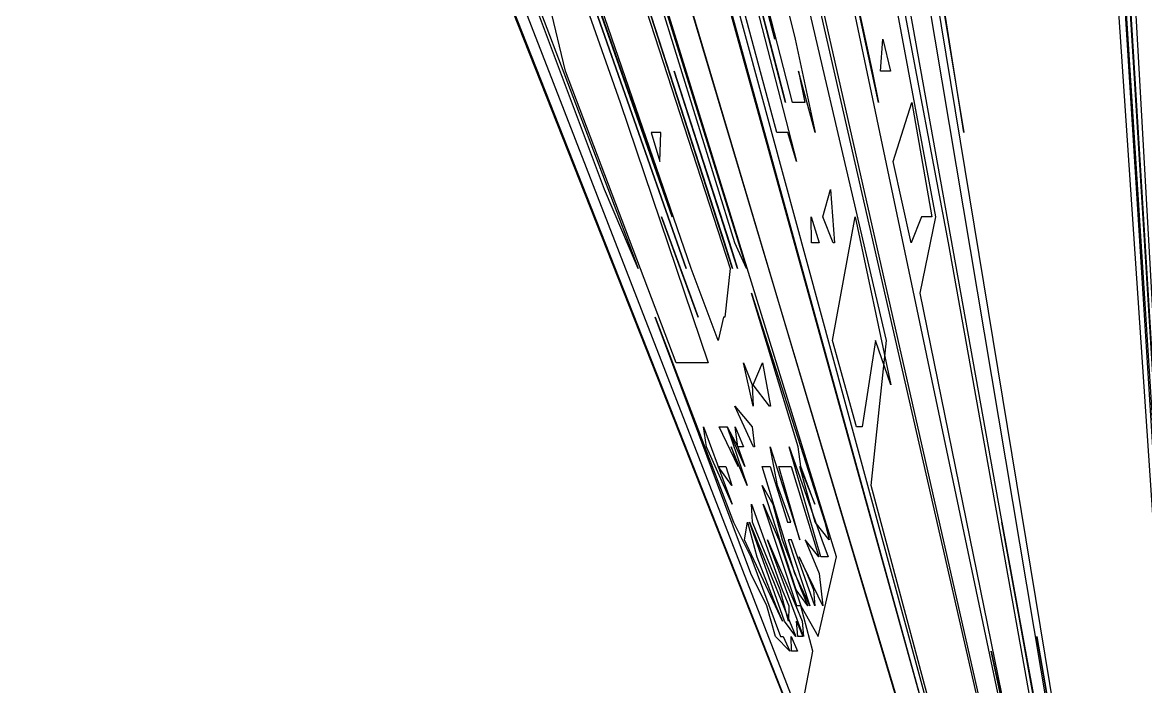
# Model space of a CAD drawing. Extents: x -11977 to 11953, y 2004 to 30000.
# Drawn here: x -11789 to -946, y 11516 to 17926 of the extents above; entities that cross this region are included whole.
import ezdxf

# ---------------------------------------------------------------- set-up
doc = ezdxf.new("R2010")
doc.units = 0

msp = doc.modelspace()

# ---------------------------------------------------------------- linework, layer by layer
for p, q in [((-11789.0625, 30000, 594.0476), (-2313.5593, 6043.5835)), ((-1618.8679, 4281.3036), (-11765.625, 30000, 582.1429)), ((-11578.125, 30000, 600), (-1765.3409, 4727.2727)), ((-10546.875, 30000), (-6017.5258, 17154.6392)), ((-5333.6449, 15551.4019), (-10312.5, 30000)), ((-3929.9233, 12767.2634), (-9257.8125, 30000, 16.6667)), ((-8906.25, 30000, 391.6667), (-2696.1183, 9227.3567)), ((-954.7284, 3348.0885), (-8882.8125, 30000, 397.619)), ((-8273.4375, 30000, 403.5714), (-1604.5184, 5935.7907)), ((-919.7095, 3452.2822), (-8250, 30000, 469.0476)), ((-8132.8125, 30000, 367.8571), (-1050.5995, 3990.4077)), ((-4506.0811, 16864.8649), (-8039.0625, 30000)), ((-4355.6701, 17154.6392), (-7640.625, 30000)), ((-7335.9375, 30000), (-4330.2491, 17765.1246)), ((-3447.3214, 14857.1429), (-6984.375, 30000)), ((-6820.3125, 30000, 207.1429), (-2135.3612, 9490.4943)), ((-2093.2203, 9401.1299), (-6773.4375, 30000, 82.1429)), ((-6281.25, 30000, 165.4762), (-2217.8112, 10712.4464)), ((-2972.0257, 16051.4469), (-5578.125, 30000)), ((-859.8425, 4913.3858), (-5367.1875, 30000, 141.6667)), ((-5039.0625, 30000, 177.381), (-1016.5652, 6080.3898)), ((-2015.625, 30000, 135.7143), (-719.0889, 10828.6334)), ((-304.9228, 4818.5328), (-1898.4375, 30000, 171.4286)), ((-1898.4375, 30000, 171.4286), (-248.8665, 4191.4358)), ((-820.4918, 13639.3443), (-1828.125, 30000, 135.7143)), ((-1828.125, 30000, 135.7143), (-831.856, 13828.2548)), ((-634.4902, 10828.6334), (-1710.9375, 30000, 129.7619)), ((-4912.0253, 15797.4684), (-9054.386, 29192.9825)), ((-9054.386, 29192.9825), (-4875, 15797.4684)), ((-7571.9298, 29192.9825), (-4314.6179, 16584.7176)), ((-6168.6275, 16313.7255), (-9144.1748, 24233.0097)), ((-9144.1748, 24233.0097), (-5936.3924, 15797.4684)), ((-2701.0135, 16864.8649), (-3862.1359, 24233.0097)), ((-3826.0664, 23658.7678), (-2701.0135, 16864.8649)), ((-4422.6804, 17154.6392), (-5976.3889, 23111.1111)), ((-5976.3889, 23111.1111), (-4500, 17454.5455)), ((-7075.2212, 22088.4956), (-4957.0093, 15551.4019)), ((-1751.1931, 10828.6334), (-3606.6372, 22088.4956)), ((-3549.6094, 19500), (-2850.9494, 15797.4684)), ((-5382.243, 15551.4019), (-6634.4828, 19126.4368)), ((-6634.4828, 19126.4368), (-5467.4051, 15797.4684)), ((-4524.5552, 17765.1246), (-4886.2069, 19126.4368)), ((-3524.7423, 17154.6392), (-3870.6767, 18766.9173)), ((-3870.6767, 18766.9173), (-3586.3636, 17454.5455)), ((-5517.6849, 16051.4469), (-6346.4945, 18420.6642)), ((-6346.4945, 18420.6642), (-5607.8431, 16313.7255)), ((-6545.4545, 17454.5455), (-6697.8261, 18086.9565)), ((-4932.7103, 15551.4019), (-5751.087, 18086.9565)), ((-5751.087, 18086.9565), (-5010.7595, 15797.4684)), ((-4606.5217, 18086.9565), (-4524.5552, 17765.1246)), ((-4330.2491, 17765.1246), (-4137.1622, 16864.8649)), ((-3504.5455, 17454.5455), (-3483.6299, 17765.1246)), ((-3483.6299, 17765.1246), (-3409.0909, 17454.5455)), ((-5478.2991, 14639.2962), (-6545.4545, 17454.5455)), ((-4884.1121, 15551.4019), (-5495.4545, 17454.5455)), ((-5495.4545, 17454.5455), (-4961.3924, 15797.4684)), ((-4500, 17454.5455), (-4422.6804, 17154.6392)), ((-4137.1622, 16864.8649), (-4295.4545, 17454.5455)), ((-4295.4545, 17454.5455), (-4235.0515, 17154.6392)), ((-3586.3636, 17454.5455), (-3524.7423, 17154.6392)), ((-3409.0909, 17454.5455), (-3504.5455, 17454.5455)), ((-6017.5258, 17154.6392), (-5169.5015, 14639.2962)), ((-4235.0515, 17154.6392), (-4355.6701, 17154.6392)), ((-3381.7276, 16584.7176), (-3203.0928, 17154.6392)), ((-3203.0928, 17154.6392), (-3009.6463, 16051.4469)), ((-5626.0135, 16864.8649), (-5718.2432, 16864.8649)), ((-5718.2432, 16864.8649), (-5636.2126, 16584.7176)), ((-5636.2126, 16584.7176), (-5626.0135, 16864.8649)), ((-4400.6757, 16864.8649), (-4506.0811, 16864.8649)), ((-4314.6179, 16584.7176), (-4400.6757, 16864.8649)), ((-3208.8608, 15797.4684), (-3381.7276, 16584.7176)), ((-5843.9252, 15551.4019), (-6168.6275, 16313.7255)), ((-5607.8431, 16313.7255), (-5517.6849, 16051.4469)), ((-4063.0225, 16051.4469), (-3989.2157, 16313.7255)), ((-3989.2157, 16313.7255), (-3949.3671, 15797.4684)), ((-5266.7674, 15081.571), (-5618.0064, 16051.4469)), ((-5618.0064, 16051.4469), (-5347.546, 15312.8834)), ((-4171.519, 15797.4684), (-4175.8842, 16051.4469)), ((-4175.8842, 16051.4469), (-4097.4684, 15797.4684)), ((-3961.7089, 15797.4684), (-4063.0225, 16051.4469)), ((-3969.6429, 14857.1429), (-3749.5177, 16051.4469)), ((-3749.5177, 16051.4469), (-3404.0462, 14427.7457)), ((-3109.9678, 16051.4469), (-3208.8608, 15797.4684)), ((-3122.3926, 15312.8834), (-2972.0257, 16051.4469)), ((-3097.4277, 16051.4469), (-3109.9678, 16051.4469)), ((-3009.6463, 16051.4469), (-3097.4277, 16051.4469)), ((-5936.3924, 15797.4684), (-5843.9252, 15551.4019)), ((-5467.4051, 15797.4684), (-5382.243, 15551.4019)), ((-5010.7595, 15797.4684), (-4932.7103, 15551.4019)), ((-4961.3924, 15797.4684), (-4884.1121, 15551.4019)), ((-4799.0654, 15551.4019), (-4912.0253, 15797.4684)), ((-4875, 15797.4684), (-4799.0654, 15551.4019)), ((-4097.4684, 15797.4684), (-4171.519, 15797.4684)), ((-3949.3671, 15797.4684), (-3961.7089, 15797.4684)), ((-2850.9494, 15797.4684), (-1962.6898, 10828.6334)), ((-5072.3214, 14857.1429), (-5333.6449, 15551.4019)), ((-4957.0093, 15551.4019), (-5007.5529, 15081.571)), ((-5347.546, 15312.8834), (-5266.7674, 15081.571)), ((-4299.723, 13828.2548), (-4749.3865, 15312.8834)), ((-4749.3865, 15312.8834), (-4043.3071, 13102.3622)), ((-2073.1161, 10167.0061), (-3122.3926, 15312.8834)), ((-4756.8182, 12606.0606), (-5679.1541, 15081.571)), ((-5679.1541, 15081.571), (-4923.622, 13102.3622)), ((-5019.3353, 15081.571), (-5072.3214, 14857.1429)), ((-5007.5529, 15081.571), (-5019.3353, 15081.571)), ((-3735.6742, 14022.4719), (-3969.6429, 14857.1429)), ((-3551.7857, 14857.1429), (-3680.8989, 14022.4719)), ((-3595.1482, 13455.5256), (-3447.3214, 14857.1429)), ((-3404.0462, 14427.7457), (-3551.7857, 14857.1429)), ((-5283.871, 14639.2962), (-5478.2991, 14639.2962)), ((-5272.434, 14639.2962), (-5283.871, 14639.2962)), ((-5169.5015, 14639.2962), (-5272.434, 14639.2962)), ((-4733.3333, 14222.2222), (-4826.393, 14639.2962)), ((-4826.393, 14639.2962), (-4745.3757, 14427.7457)), ((-4734.104, 14427.7457), (-4643.4018, 14639.2962)), ((-4643.4018, 14639.2962), (-4566.6667, 14222.2222)), ((-4745.3757, 14427.7457), (-4733.3333, 14222.2222)), ((-4577.7778, 14222.2222), (-4734.104, 14427.7457)), ((-4731.856, 13828.2548), (-4911.1111, 14222.2222)), ((-4911.1111, 14222.2222), (-4743.5393, 14022.4719)), ((-4566.6667, 14222.2222), (-4577.7778, 14222.2222)), ((-5185.5956, 13828.2548), (-5214.6067, 14022.4719)), ((-5214.6067, 14022.4719), (-5003.7736, 13455.5256)), ((-4880.3279, 13639.3443), (-5061.236, 14022.4719)), ((-5061.236, 14022.4719), (-4984.5506, 14022.4719)), ((-4984.5506, 14022.4719), (-4793.531, 13455.5256)), ((-4816.3934, 13639.3443), (-4984.5506, 14022.4719)), ((-4984.5506, 14022.4719), (-4883.1025, 13828.2548)), ((-4883.1025, 13828.2548), (-4907.8652, 14022.4719)), ((-4907.8652, 14022.4719), (-4829.0859, 13828.2548)), ((-4743.5393, 14022.4719), (-4721.0526, 13828.2548)), ((-3691.8539, 14022.4719), (-3735.6742, 14022.4719)), ((-3680.8989, 14022.4719), (-3691.8539, 14022.4719)), ((-4937.234, 13276.5957), (-5185.5956, 13828.2548)), ((-4793.531, 13455.5256), (-4947.9224, 13828.2548)), ((-4947.9224, 13828.2548), (-4880.3279, 13639.3443)), ((-4883.1025, 13828.2548), (-4816.3934, 13639.3443)), ((-4829.0859, 13828.2548), (-4883.1025, 13828.2548)), ((-4721.0526, 13828.2548), (-4731.856, 13828.2548)), ((-4499.1914, 13455.5256), (-4569.8061, 13828.2548)), ((-4569.8061, 13828.2548), (-4283.9378, 12932.6425)), ((-4079.5396, 12767.2634), (-4386.1496, 13828.2548)), ((-4386.1496, 13828.2548), (-4071.7617, 12932.6425)), ((-4272.9508, 13639.3443), (-4299.723, 13828.2548)), ((-4940.7008, 13455.5256), (-5072.1311, 13639.3443)), ((-5072.1311, 13639.3443), (-4997.541, 13639.3443)), ((-4997.541, 13639.3443), (-4940.7008, 13455.5256)), ((-4333.3333, 12606.0606), (-4645.9016, 13639.3443)), ((-4645.9016, 13639.3443), (-4571.3115, 13639.3443)), ((-4571.3115, 13639.3443), (-4401.5748, 13102.3622)), ((-4283.9378, 12932.6425), (-4486.0656, 13639.3443)), ((-4486.0656, 13639.3443), (-4368.8525, 13639.3443)), ((-4368.8525, 13639.3443), (-4099.4885, 12767.2634)), ((-4135.4331, 13102.3622), (-4283.6066, 13639.3443)), ((-4283.6066, 13639.3443), (-4138.5638, 13276.5957)), ((-4138.5638, 13276.5957), (-4272.9508, 13639.3443)), ((-5003.7736, 13455.5256), (-4937.234, 13276.5957)), ((-4318.2045, 12448.8778), (-4646.3612, 13455.5256)), ((-4646.3612, 13455.5256), (-4543.0851, 13276.5957)), ((-4370.8661, 13102.3622), (-4499.1914, 13455.5256)), ((-2329.0718, 8742.5569), (-3595.1482, 13455.5256)), ((-4739.3701, 13102.3622), (-4750.5319, 13276.5957)), ((-4750.5319, 13276.5957), (-4454.3641, 12448.8778)), ((-4313.0542, 12295.5665), (-4636.4362, 13276.5957)), ((-4636.4362, 13276.5957), (-4486.0104, 12932.6425)), ((-4543.0851, 13276.5957), (-4455.6995, 12932.6425)), ((-4923.622, 13102.3622), (-4757.8005, 12767.2634)), ((-4819.4301, 12932.6425), (-4790.5512, 13102.3622)), ((-4790.5512, 13102.3622), (-4697.954, 12767.2634)), ((-4431.3869, 12145.9854), (-4770.0787, 13102.3622)), ((-4770.0787, 13102.3622), (-4383.9416, 12145.9854)), ((-4473.8155, 12448.8778), (-4739.3701, 13102.3622)), ((-4401.5748, 13102.3622), (-4370.8661, 13102.3622)), ((-4001.0363, 12932.6425), (-4135.4331, 13102.3622)), ((-4043.3071, 13102.3622), (-4001.0363, 12932.6425)), ((-2007.483, 11319.7279), (-2333.8583, 13102.3622)), ((-2333.8583, 13102.3622), (-2030.5046, 11449.5413)), ((-4450.365, 12145.9854), (-4819.4301, 12932.6425)), ((-4246.875, 12000), (-4597.1503, 12932.6425)), ((-4597.1503, 12932.6425), (-4322.6601, 12295.5665)), ((-4486.0104, 12932.6425), (-4274.6305, 12295.5665)), ((-4455.6995, 12932.6425), (-4269.5761, 12448.8778)), ((-4364.7668, 12932.6425), (-4395.0777, 12932.6425)), ((-4395.0777, 12932.6425), (-4188.1773, 12295.5665)), ((-4140.1478, 12295.5665), (-4364.7668, 12932.6425)), ((-4099.4885, 12767.2634), (-4233.4197, 12932.6425)), ((-4233.4197, 12932.6425), (-4096.9697, 12606.0606)), ((-4071.7617, 12932.6425), (-4009.7187, 12767.2634)), ((-4757.8005, 12767.2634), (-4471.875, 12000)), ((-4697.954, 12767.2634), (-4514.7783, 12295.5665)), ((-4063.3005, 12295.5665), (-4289.0026, 12767.2634)), ((-4289.0026, 12767.2634), (-4215.1515, 12606.0606)), ((-4106.25, 12000), (-3929.9233, 12767.2634)), ((-4009.7187, 12767.2634), (-4079.5396, 12767.2634)), ((-4601.2315, 12295.5665), (-4756.8182, 12606.0606)), ((-4188.1773, 12295.5665), (-4333.3333, 12606.0606)), ((-4215.1515, 12606.0606), (-4152.8678, 12448.8778)), ((-4096.9697, 12606.0606), (-4063.3005, 12295.5665)), ((-4393.4307, 12145.9854), (-4473.8155, 12448.8778)), ((-4454.3641, 12448.8778), (-4389.9015, 12295.5665)), ((-4207.3892, 12295.5665), (-4318.2045, 12448.8778)), ((-4269.5761, 12448.8778), (-4207.3892, 12295.5665)), ((-4152.8678, 12448.8778), (-4140.1478, 12295.5665)), ((-4518.75, 12000), (-4601.2315, 12295.5665)), ((-4514.7783, 12295.5665), (-4450.365, 12145.9854)), ((-4389.9015, 12295.5665), (-4393.4307, 12145.9854)), ((-4322.6601, 12295.5665), (-4260.5839, 12145.9854)), ((-4284.2365, 12295.5665), (-4313.0542, 12295.5665)), ((-4274.6305, 12295.5665), (-4284.2365, 12295.5665)), ((-4159.3824, 11857.4822), (-4274.6305, 12295.5665)), ((-4274.6305, 12295.5665), (-4106.25, 12000)), ((-4321.875, 12000), (-4431.3869, 12145.9854)), ((-4383.9416, 12145.9854), (-4321.875, 12000)), ((-4303.125, 12000), (-4317.5182, 12145.9854)), ((-4317.5182, 12145.9854), (-4256.25, 12000)), ((-4260.5839, 12145.9854), (-4246.875, 12000)), ((-4381.7102, 11857.4822), (-4518.75, 12000)), ((-4471.875, 12000), (-4443.75, 12000)), ((-4443.75, 12000), (-4381.7102, 11857.4822)), ((-4363.1829, 11857.4822), (-4368.75, 12000)), ((-4368.75, 12000), (-4307.601, 11857.4822)), ((-4256.25, 12000), (-4303.125, 12000)), ((-1813.1579, 10947.3684), (-1996.875, 12000)), ((-1996.875, 12000), (-1833.2594, 11068.7361)), ((-4307.601, 11857.4822), (-4363.1829, 11857.4822)), ((-4262.585, 11319.7279), (-4159.3824, 11857.4822)), ((-2240.7895, 10947.3684), (-2436.342, 11857.4822)), ((-2436.342, 11857.4822), (-2265.6319, 11068.7361))]:
    msp.add_line(p, q)

doc.saveas('drawing.dxf')
